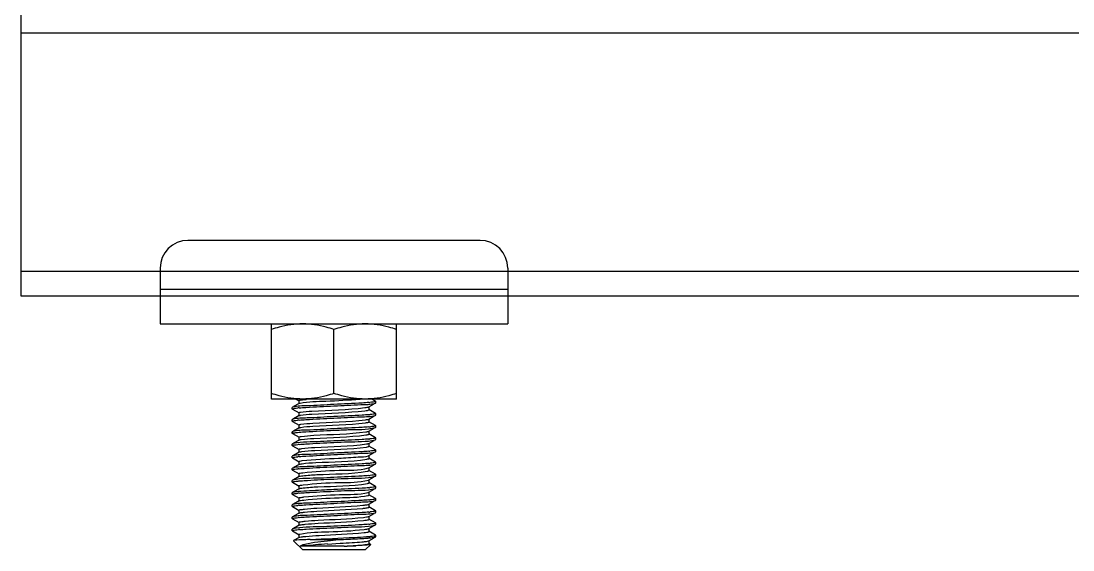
# Model space of a CAD drawing. Extents: x 1247970 to 1725648, y 860327 to 1277876.
# Drawn here: x 1330667 to 1331437, y 1198905 to 1199292 of the extents above; entities that cross this region are included whole.
import ezdxf

# ---------------------------------------------------------------- set-up
doc = ezdxf.new("R2010")
doc.units = 0
doc.header["$LTSCALE"] = 1000
doc.header["$MEASUREMENT"] = 0
doc.layers.get('0').update_dxf_attribs({"color": 254})
doc.layers.add('TK', color=4, linetype='Continuous')

# ---------------------------------------------------------------- blocks, each defined once
blk = doc.blocks.new('A$C63786A89')
at = {"linetype": 'Continuous'}
for p, q in [((-2350.3, 6447.2), (-2350.3, 6657.42)), ((2264.31, 6639.47), (-2350.3, 6639.47)), ((-2014.34, 6487.92), (-2228.13, 6487.92)), ((2264.31, 6465.14), (-2350.3, 6465.14)), ((-2248.49, 6467.56), (-2248.49, 6426.84)), ((-1993.97, 6467.56), (-1993.97, 6426.84)), ((2264.31, 6447.2), (-2350.3, 6447.2)), ((-2248.49, 6452.29), (-1993.97, 6452.29)), ((-2248.49, 6426.84), (-1993.97, 6426.84)), ((-2167.04, 6371.86), (-2167.04, 6426.84)), ((-2121.23, 6375.95), (-2121.23, 6422.74)), ((-2075.43, 6371.86), (-2075.43, 6426.84)), ((-2075.43, 6371.86), (-2167.04, 6371.86)), ((-2146.82, 6368.58), (-2150.81, 6366.27)), ((-2149.1, 6371.86), (-2146.82, 6370.55)), ((-2146.94, 6370.69), (-2146.94, 6368.45)), ((-2095.65, 6366.1), (-2091.73, 6368.35)), ((-2090.79, 6370.22), (-2094.05, 6372.11)), ((-2091.13, 6368.76), (-2090.79, 6368.88)), ((-2090.79, 6370.22), (-2090.69, 6370.11)), ((-2090.79, 6368.88), (-2090.69, 6369)), ((-2090.69, 6369), (-2090.69, 6370.11)), ((-2151.68, 6365.77), (-2151.77, 6365.66)), ((-2151.77, 6364.55), (-2151.77, 6365.66)), ((-2151.67, 6364.43), (-2151.77, 6364.55)), ((-2151.67, 6364.43), (-2146.82, 6361.64)), ((-2146.94, 6361.78), (-2146.94, 6359.54)), ((-2095.79, 6366.03), (-2095.65, 6366.1)), ((-2090.79, 6361.32), (-2095.64, 6364.13)), ((-2095.53, 6363.99), (-2095.53, 6366.23)), ((-2091.09, 6359.86), (-2090.79, 6359.98)), ((-2090.79, 6361.32), (-2090.69, 6361.2)), ((-2090.79, 6359.98), (-2090.69, 6360.09)), ((-2090.69, 6360.09), (-2090.69, 6361.2)), ((-2151.68, 6356.86), (-2151.77, 6356.75)), ((-2151.77, 6355.64), (-2151.77, 6356.75)), ((-2151.67, 6355.52), (-2151.77, 6355.64)), ((-2151.67, 6355.52), (-2146.82, 6352.74)), ((-2146.82, 6359.68), (-2150.81, 6357.36)), ((-2146.94, 6352.87), (-2146.94, 6350.63)), ((-2095.81, 6357.11), (-2095.65, 6357.19)), ((-2095.65, 6357.19), (-2091.73, 6359.44)), ((-2090.79, 6352.41), (-2095.64, 6355.22)), ((-2095.53, 6355.09), (-2095.53, 6357.33)), ((-2090.79, 6352.41), (-2090.69, 6352.3)), ((-2090.69, 6351.18), (-2090.69, 6352.29)), ((-2151.68, 6347.95), (-2151.77, 6347.84)), ((-2151.77, 6346.73), (-2151.77, 6347.84)), ((-2151.67, 6346.61), (-2151.77, 6346.73)), ((-2151.4, 6348.06), (-2151.68, 6347.95)), ((-2151.67, 6346.61), (-2146.82, 6343.83)), ((-2146.82, 6350.77), (-2150.81, 6348.45)), ((-2097.83, 6345.57), (-2096.93, 6345.71)), ((-2095.84, 6348.2), (-2095.65, 6348.28)), ((-2095.65, 6348.28), (-2091.73, 6350.53)), ((-2090.79, 6343.5), (-2095.64, 6346.31)), ((-2095.53, 6346.18), (-2095.53, 6348.42)), ((-2090.79, 6351.07), (-2090.69, 6351.18)), ((-2151.68, 6339.05), (-2151.77, 6338.93)), ((-2151.77, 6337.82), (-2151.77, 6338.93)), ((-2151.67, 6337.71), (-2151.77, 6337.82)), ((-2151.67, 6337.71), (-2146.82, 6334.92)), ((-2146.82, 6341.86), (-2150.81, 6339.55)), ((-2146.94, 6343.96), (-2146.94, 6341.72)), ((-2095.88, 6339.28), (-2095.65, 6339.37)), ((-2095.65, 6339.37), (-2091.73, 6341.62)), ((-2090.79, 6334.59), (-2095.64, 6337.41)), ((-2095.53, 6337.27), (-2095.53, 6339.51)), ((-2090.79, 6343.5), (-2090.69, 6343.39)), ((-2090.79, 6342.16), (-2090.69, 6342.27)), ((-2090.69, 6342.28), (-2090.69, 6343.39)), ((-2151.68, 6330.14), (-2151.77, 6330.02)), ((-2151.77, 6328.91), (-2151.77, 6330.02)), ((-2146.82, 6332.95), (-2150.81, 6330.64)), ((-2146.94, 6335.06), (-2146.94, 6332.82)), ((-2095.92, 6330.35), (-2095.65, 6330.47)), ((-2095.65, 6330.47), (-2091.73, 6332.72)), ((-2095.53, 6328.36), (-2095.53, 6330.6)), ((-2090.79, 6334.59), (-2090.69, 6334.48)), ((-2090.79, 6333.25), (-2090.69, 6333.37)), ((-2090.69, 6333.37), (-2090.69, 6334.48)), ((-2151.67, 6328.8), (-2151.77, 6328.91)), ((-2151.67, 6328.8), (-2146.82, 6326.01)), ((-2146.82, 6324.04), (-2150.81, 6321.73)), ((-2146.94, 6326.15), (-2146.91, 6326.22)), ((-2146.94, 6326.15), (-2146.94, 6323.91)), ((-2095.98, 6321.43), (-2095.65, 6321.56)), ((-2095.65, 6321.56), (-2091.73, 6323.81)), ((-2090.79, 6325.68), (-2095.64, 6328.5)), ((-2095.53, 6319.45), (-2095.53, 6321.69)), ((-2091.13, 6324.22), (-2090.79, 6324.34)), ((-2090.79, 6325.68), (-2090.69, 6325.57)), ((-2090.79, 6324.34), (-2090.69, 6324.46)), ((-2090.69, 6324.46), (-2090.69, 6325.57)), ((-2151.68, 6321.23), (-2151.77, 6321.12)), ((-2151.77, 6320.01), (-2151.77, 6321.12)), ((-2151.67, 6319.89), (-2151.77, 6320.01)), ((-2151.67, 6319.89), (-2146.82, 6317.1)), ((-2146.82, 6315.14), (-2150.81, 6312.82)), ((-2146.94, 6317.24), (-2146.94, 6315)), ((-2095.65, 6312.65), (-2091.73, 6314.9)), ((-2090.79, 6316.78), (-2095.64, 6319.59)), ((-2090.79, 6316.78), (-2090.69, 6316.66)), ((-2090.79, 6315.44), (-2090.69, 6315.55)), ((-2090.69, 6315.55), (-2090.69, 6316.66)), ((-2151.68, 6312.32), (-2151.77, 6312.21)), ((-2151.77, 6311.1), (-2151.77, 6312.21)), ((-2151.67, 6310.98), (-2151.77, 6311.1)), ((-2151.67, 6310.98), (-2146.82, 6308.2)), ((-2146.82, 6306.23), (-2150.81, 6303.91)), ((-2146.94, 6308.33), (-2146.94, 6306.09)), ((-2090.79, 6307.87), (-2095.64, 6310.68)), ((-2095.53, 6310.55), (-2095.53, 6312.79)), ((-2090.79, 6307.87), (-2090.69, 6307.75)), ((-2090.79, 6306.53), (-2090.69, 6306.64)), ((-2090.69, 6306.64), (-2090.69, 6307.75)), ((-2151.76, 6303.35), (-2151.77, 6303.3)), ((-2151.77, 6302.19), (-2151.77, 6303.3)), ((-2151.67, 6302.07), (-2151.77, 6302.19)), ((-2151.68, 6303.41), (-2151.76, 6303.35)), ((-2151.67, 6302.07), (-2146.82, 6299.29)), ((-2146.94, 6299.42), (-2146.94, 6297.18)), ((-2095.65, 6303.74), (-2091.73, 6305.99)), ((-2090.79, 6298.96), (-2095.64, 6301.77)), ((-2095.53, 6301.64), (-2095.53, 6303.88)), ((-2090.79, 6298.96), (-2090.69, 6298.85)), ((-2090.69, 6297.73), (-2090.69, 6298.85)), ((-2151.68, 6294.51), (-2151.77, 6294.39)), ((-2151.77, 6293.28), (-2151.77, 6294.39)), ((-2151.67, 6293.17), (-2151.77, 6293.28)), ((-2151.67, 6293.17), (-2146.82, 6290.38)), ((-2146.82, 6297.32), (-2150.81, 6295.01)), ((-2095.65, 6294.83), (-2091.73, 6297.08)), ((-2090.79, 6290.05), (-2095.64, 6292.87)), ((-2095.53, 6292.73), (-2095.53, 6294.97)), ((-2090.79, 6297.62), (-2090.69, 6297.73)), ((-2151.68, 6285.6), (-2151.77, 6285.48)), ((-2151.77, 6284.37), (-2151.77, 6285.48)), ((-2151.67, 6284.26), (-2151.77, 6284.37)), ((-2151.67, 6284.26), (-2146.82, 6281.47)), ((-2146.82, 6288.41), (-2150.81, 6286.1)), ((-2146.94, 6290.52), (-2146.94, 6288.28)), ((-2095.98, 6285.8), (-2095.65, 6285.93)), ((-2095.65, 6285.93), (-2091.73, 6288.18)), ((-2090.79, 6281.14), (-2095.64, 6283.96)), ((-2095.53, 6283.82), (-2095.53, 6286.06)), ((-2090.79, 6290.05), (-2090.69, 6289.94)), ((-2090.79, 6288.71), (-2090.69, 6288.83)), ((-2090.69, 6288.83), (-2090.69, 6289.94)), ((-2151.68, 6276.69), (-2151.77, 6276.58)), ((-2151.77, 6275.46), (-2151.77, 6276.58)), ((-2151.67, 6275.35), (-2151.77, 6275.47)), ((-2151.67, 6275.35), (-2146.82, 6272.56)), ((-2146.82, 6279.5), (-2150.81, 6277.19)), ((-2146.94, 6281.61), (-2146.94, 6279.37)), ((-2095.83, 6276.94), (-2095.65, 6277.02)), ((-2095.65, 6277.02), (-2091.73, 6279.27)), ((-2095.53, 6274.91), (-2095.53, 6277.15)), ((-2090.79, 6281.14), (-2090.69, 6281.03)), ((-2090.79, 6279.8), (-2090.69, 6279.92)), ((-2090.69, 6279.92), (-2090.69, 6281.03)), ((-2150.88, 6268.24), (-2150.91, 6268.17)), ((-2144.14, 6261.4), (-2150.91, 6268.17)), ((-2146.82, 6270.59), (-2150.88, 6268.24)), ((-2146.94, 6272.7), (-2146.94, 6270.46)), ((-2138.65, 6269.03), (-2115.85, 6269.03)), ((-2096.61, 6267.83), (-2096.05, 6267.96)), ((-2095.65, 6268.11), (-2091.73, 6270.36)), ((-2090.79, 6272.24), (-2095.64, 6275.05)), ((-2095.53, 6266.01), (-2095.53, 6268.25)), ((-2090.83, 6271.99), (-2090.76, 6272.03)), ((-2090.69, 6272.12), (-2090.79, 6272.24)), ((-2090.79, 6270.9), (-2090.69, 6271.01)), ((-2090.69, 6271.01), (-2090.69, 6272.12)), ((-2145.53, 6264.43), (-2145.89, 6264.2)), ((-2113.73, 6264.2), (-2145.89, 6264.2)), ((-2145.05, 6264.66), (-2145.53, 6264.43)), ((-2098.33, 6261.4), (-2144.14, 6261.4)), ((-2125.96, 6265.76), (-2116.6, 6266.28)), ((-2098.33, 6261.4), (-2094.38, 6265.34)), ((-2094.41, 6265.43), (-2095.64, 6266.14)), ((-2094.41, 6265.43), (-2094.38, 6265.34))]:
    blk.add_line(p, q, dxfattribs=at)
for centre, radius, start, end in [((-2228.13, 6467.56), 20.36, 90, 180), ((-2014.34, 6467.56), 20.36, 0, 90), ((-2124.1, 6175.59), 196.81, 94.24619, 95.08362), ((-2106.03, 6491.47), 122.62, 274.83093, 275.02381), ((-2104.74, 6476.84), 107.93, 275.02435, 275.19947), ((-2138.1, 6261.95), 103.79, 95.04051, 95.30428), ((-2136.33, 6241.95), 123.86, 94.78941, 95.04046), ((-2105.87, 6480.78), 120.83, 274.84951, 275.05279), ((-2104.19, 6461.76), 101.74, 275.05021, 275.35711), ((-2138.7, 6259.68), 97.12, 95.06715, 95.48848), ((-2136.49, 6234.83), 122.07, 94.80583, 95.07213), ((-2105.83, 6471.36), 120.32, 274.85506, 275.06036), ((-2104.05, 6451.35), 100.23, 275.05671, 275.3975), ((-2138.11, 6235.33), 103.68, 95.04092, 95.30683), ((-2136.33, 6215.26), 123.83, 94.78974, 95.04093), ((-2106.01, 6464.58), 122.45, 274.83284, 275.02655), ((-2104.69, 6449.52), 107.34, 275.02686, 275.21396), ((-2138.08, 6226.11), 103.99, 95.03969, 95.29875), ((-2136.33, 6206.28), 123.9, 94.78918, 95.03953), ((-2106, 6455.54), 122.32, 274.83428, 275.02853), ((-2104.65, 6440.19), 106.91, 275.02868, 275.22453), ((-2105.86, 6445.02), 120.7, 274.85066, 275.05568), ((-2104.13, 6425.49), 101.09, 275.05263, 275.3754), ((-2137.72, 6213.19), 108.02, 95.02244, 95.19835), ((-2136.23, 6196.2), 125.08, 94.7779, 95.02058), ((-2105.92, 6436.8), 121.4, 274.84374, 275.04209), ((-2104.4, 6419.55), 104.07, 275.04096, 275.29442), ((-2106, 6428.81), 122.31, 274.83438, 275.02858), ((-2104.65, 6413.45), 106.89, 275.02872, 275.22484), ((-2137.88, 6197.18), 106.21, 95.03039, 95.24204), ((-2136.28, 6178.96), 124.5, 94.78341, 95.02918), ((-2137.92, 6188.75), 105.73, 95.03231, 95.25447), ((-2136.29, 6170.14), 124.4, 94.78425, 95.03131), ((-2106.01, 6419.97), 122.38, 274.83361, 275.02736), ((-2104.67, 6404.8), 107.15, 275.0276, 275.21833), ((-2137.81, 6178.64), 106.93, 95.02712, 95.22521), ((-2136.25, 6160.86), 124.78, 94.78083, 95.02564), ((-2105.95, 6410.38), 121.7, 274.84066, 275.03773), ((-2104.48, 6393.71), 104.96, 275.03704, 275.27231), ((-2136.01, 6149.14), 127.61, 94.75592, 94.98474), ((-2105.9, 6400.96), 121.19, 274.84631, 275.04608), ((-2104.32, 6383.06), 103.21, 275.04444, 275.31759), ((-2069.79, 5247.02), 1020.29, 93.15607, 93.64746), ((-2173.33, 7296.02), 1031.31, 273.15375, 273.64055), ((-2161.23, 7602.7), 1339.34, 272.0325, 272.39071)]:
    blk.add_arc(centre, radius, start, end, dxfattribs=at)
for points, knots in [([(-2144.13, 6426.84), (-2149.95, 6426.84), (-2157.75, 6425.62), (-2165.18, 6423.36), (-2167.04, 6422.74)], [0, 0, 0, 0, 0.7481, 1, 1, 1, 1]), ([(-2121.23, 6422.74), (-2123.09, 6423.36), (-2130.52, 6425.62), (-2138.32, 6426.84), (-2144.13, 6426.84)], [0, 0, 0, 0, 0.2519, 1, 1, 1, 1]), ([(-2098.33, 6426.84), (-2104.15, 6426.84), (-2111.94, 6425.62), (-2119.38, 6423.36), (-2121.23, 6422.74)], [0, 0, 0, 0, 0.7481, 1, 1, 1, 1]), ([(-2075.43, 6422.74), (-2077.29, 6423.36), (-2084.72, 6425.62), (-2092.52, 6426.84), (-2098.33, 6426.84)], [0, 0, 0, 0, 0.2519, 1, 1, 1, 1]), ([(-2144.13, 6371.86), (-2149.95, 6371.86), (-2157.75, 6373.07), (-2165.18, 6375.33), (-2167.04, 6375.95)], [0, 0, 0, 0, 0.7481, 1, 1, 1, 1]), ([(-2121.23, 6375.95), (-2123.09, 6375.33), (-2130.52, 6373.07), (-2138.32, 6371.86), (-2144.13, 6371.86)], [0, 0, 0, 0, 0.2519, 1, 1, 1, 1]), ([(-2098.33, 6371.86), (-2104.15, 6371.86), (-2111.94, 6373.07), (-2119.38, 6375.33), (-2121.23, 6375.95)], [0, 0, 0, 0, 0.7481, 1, 1, 1, 1]), ([(-2075.43, 6375.95), (-2077.29, 6375.33), (-2084.72, 6373.07), (-2092.52, 6371.86), (-2098.33, 6371.86)], [0, 0, 0, 0, 0.2519, 1, 1, 1, 1]), ([(-2121.23, 6367.88), (-2127.79, 6367.58), (-2137.75, 6366.78), (-2147.96, 6366.82), (-2151.33, 6365.9)], [0, 0, 0, 0, 0.652844, 1, 1, 1, 1]), ([(-2146.94, 6370.69), (-2146.94, 6370.79), (-2146.52, 6370.96), (-2146.24, 6371.02), (-2146.01, 6371.07)], [0, 0, 0, 0, 0.295224, 1, 1, 1, 1]), ([(-2146.82, 6368.58), (-2146.72, 6368.64), (-2146.45, 6368.73), (-2146.18, 6368.8), (-2146.01, 6368.83)], [0, 0, 0, 0, 0.39204, 1, 1, 1, 1]), ([(-2146.01, 6368.83), (-2139.84, 6370.11), (-2125.07, 6370.19), (-2110.5, 6371.18), (-2102.18, 6371.86)], [0, 0, 0, 0, 0.430165, 1, 1, 1, 1]), ([(-2146.01, 6371.07), (-2145.41, 6371.19), (-2143.92, 6371.39), (-2142.43, 6371.54), (-2141.53, 6371.62)], [0, 0, 0, 0, 0.404255, 1, 1, 1, 1]), ([(-2095.7, 6369.29), (-2097.33, 6369.15), (-2105.83, 6368.57), (-2114.35, 6368.2), (-2121.23, 6367.88)], [0, 0, 0, 0, 0.191463, 1, 1, 1, 1]), ([(-2121.23, 6366.77), (-2114.67, 6367.08), (-2104.7, 6367.89), (-2094.48, 6367.83), (-2091.13, 6368.76)], [0, 0, 0, 0, 0.653578, 1, 1, 1, 1]), ([(-2091.22, 6369.85), (-2091.69, 6369.73), (-2092.94, 6369.55), (-2094.19, 6369.42), (-2094.96, 6369.35)], [0, 0, 0, 0, 0.3863, 1, 1, 1, 1]), ([(-2090.69, 6370.11), (-2090.69, 6370.05), (-2090.91, 6369.92), (-2091.08, 6369.88), (-2091.22, 6369.85)], [0, 0, 0, 0, 0.310031, 1, 1, 1, 1]), ([(-2151.77, 6364.55), (-2151.77, 6364.6), (-2151.58, 6364.72), (-2151.43, 6364.76), (-2151.31, 6364.79)], [0, 0, 0, 0, 0.314511, 1, 1, 1, 1]), ([(-2151.33, 6365.9), (-2151.4, 6365.88), (-2151.52, 6365.85), (-2151.63, 6365.8), (-2151.68, 6365.77)], [0, 0, 0, 0, 0.579435, 1, 1, 1, 1]), ([(-2151.31, 6364.79), (-2150.86, 6364.91), (-2149.65, 6365.09), (-2148.44, 6365.22), (-2147.69, 6365.29)], [0, 0, 0, 0, 0.382931, 1, 1, 1, 1]), ([(-2146.94, 6361.78), (-2146.94, 6361.9), (-2146.39, 6362.08), (-2146.06, 6362.16), (-2145.76, 6362.21)], [0, 0, 0, 0, 0.288133, 1, 1, 1, 1]), ([(-2146.82, 6359.68), (-2146.7, 6359.75), (-2146.34, 6359.85), (-2145.98, 6359.93), (-2145.76, 6359.97)], [0, 0, 0, 0, 0.38082, 1, 1, 1, 1]), ([(-2146.67, 6365.38), (-2145.05, 6365.51), (-2136.57, 6366.09), (-2128.09, 6366.45), (-2121.23, 6366.77)], [0, 0, 0, 0, 0.192162, 1, 1, 1, 1]), ([(-2145.76, 6362.21), (-2143.01, 6362.72), (-2127.24, 6363.69), (-2111.48, 6364.04), (-2098.6, 6365.53)], [0, 0, 0, 0, 0.177377, 1, 1, 1, 1]), ([(-2145.76, 6359.97), (-2143.01, 6360.48), (-2127.24, 6361.45), (-2111.48, 6361.8), (-2098.6, 6363.29)], [0, 0, 0, 0, 0.177377, 1, 1, 1, 1]), ([(-2095.66, 6360.38), (-2097.28, 6360.25), (-2105.8, 6359.67), (-2114.33, 6359.3), (-2121.23, 6358.98)], [0, 0, 0, 0, 0.191092, 1, 1, 1, 1]), ([(-2098.6, 6365.53), (-2098.01, 6365.6), (-2097.07, 6365.73), (-2096.12, 6365.9), (-2095.79, 6366.03)], [0, 0, 0, 0, 0.628167, 1, 1, 1, 1]), ([(-2098.6, 6363.29), (-2097.96, 6363.37), (-2096.98, 6363.52), (-2095.97, 6363.68), (-2095.66, 6363.85)], [0, 0, 0, 0, 0.652396, 1, 1, 1, 1]), ([(-2095.66, 6363.85), (-2095.63, 6363.87), (-2095.57, 6363.9), (-2095.53, 6363.97), (-2095.53, 6363.99)], [0, 0, 0, 0, 0.610131, 1, 1, 1, 1]), ([(-2091.13, 6360.96), (-2091.57, 6360.84), (-2092.76, 6360.67), (-2093.95, 6360.54), (-2094.69, 6360.47)], [0, 0, 0, 0, 0.380479, 1, 1, 1, 1]), ([(-2090.69, 6361.2), (-2090.69, 6361.15), (-2090.87, 6361.03), (-2091.01, 6360.99), (-2091.13, 6360.96)], [0, 0, 0, 0, 0.317884, 1, 1, 1, 1]), ([(-2151.77, 6355.64), (-2151.77, 6355.69), (-2151.63, 6355.79), (-2151.5, 6355.83), (-2151.4, 6355.86)], [0, 0, 0, 0, 0.325028, 1, 1, 1, 1]), ([(-2151.31, 6357), (-2151.38, 6356.98), (-2151.51, 6356.94), (-2151.63, 6356.89), (-2151.68, 6356.86)], [0, 0, 0, 0, 0.58184, 1, 1, 1, 1]), ([(-2151.4, 6355.86), (-2150.99, 6355.98), (-2149.85, 6356.15), (-2148.7, 6356.28), (-2147.99, 6356.35)], [0, 0, 0, 0, 0.375917, 1, 1, 1, 1]), ([(-2121.23, 6358.98), (-2127.77, 6358.67), (-2137.73, 6357.89), (-2147.92, 6357.9), (-2151.31, 6357)], [0, 0, 0, 0, 0.651748, 1, 1, 1, 1]), ([(-2146.94, 6352.87), (-2146.94, 6353.02), (-2146.25, 6353.2), (-2145.85, 6353.29), (-2145.48, 6353.35)], [0, 0, 0, 0, 0.282739, 1, 1, 1, 1]), ([(-2146.71, 6356.47), (-2145.09, 6356.6), (-2136.6, 6357.18), (-2128.1, 6357.55), (-2121.23, 6357.86)], [0, 0, 0, 0, 0.191817, 1, 1, 1, 1]), ([(-2145.48, 6353.35), (-2142.59, 6353.83), (-2126.79, 6354.85), (-2110.97, 6355.09), (-2098.2, 6356.67)], [0, 0, 0, 0, 0.185594, 1, 1, 1, 1]), ([(-2145.48, 6351.11), (-2142.59, 6351.59), (-2126.79, 6352.61), (-2110.97, 6352.85), (-2098.2, 6354.43)], [0, 0, 0, 0, 0.185594, 1, 1, 1, 1]), ([(-2121.23, 6357.86), (-2114.64, 6358.17), (-2104.67, 6359.01), (-2094.42, 6358.9), (-2091.09, 6359.86)], [0, 0, 0, 0, 0.65564, 1, 1, 1, 1]), ([(-2098.2, 6356.67), (-2097.7, 6356.74), (-2096.9, 6356.85), (-2096.1, 6357.01), (-2095.81, 6357.11)], [0, 0, 0, 0, 0.618894, 1, 1, 1, 1]), ([(-2098.2, 6354.43), (-2097.61, 6354.51), (-2096.75, 6354.66), (-2095.82, 6354.81), (-2095.59, 6354.99)], [0, 0, 0, 0, 0.671185, 1, 1, 1, 1]), ([(-2095.59, 6354.99), (-2095.57, 6355), (-2095.54, 6355.03), (-2095.53, 6355.07), (-2095.53, 6355.09)], [0, 0, 0, 0, 0.567719, 1, 1, 1, 1]), ([(-2090.69, 6352.3), (-2090.69, 6352.25), (-2090.85, 6352.13), (-2090.99, 6352.1), (-2091.09, 6352.07)], [0, 0, 0, 0, 0.321505, 1, 1, 1, 1]), ([(-2151.78, 6346.73), (-2151.78, 6346.83), (-2151.34, 6346.98), (-2151.06, 6347.04), (-2150.82, 6347.08)], [0, 0, 0, 0, 0.288397, 1, 1, 1, 1]), ([(-2121.23, 6350.07), (-2127.85, 6349.76), (-2137.82, 6348.9), (-2148.09, 6349.05), (-2151.4, 6348.06)], [0, 0, 0, 0, 0.657115, 1, 1, 1, 1]), ([(-2150.82, 6347.08), (-2150.28, 6347.19), (-2148.93, 6347.36), (-2147.58, 6347.48), (-2146.78, 6347.55)], [0, 0, 0, 0, 0.407867, 1, 1, 1, 1]), ([(-2146.82, 6350.77), (-2146.67, 6350.85), (-2146.22, 6350.98), (-2145.77, 6351.06), (-2145.48, 6351.11)], [0, 0, 0, 0, 0.371346, 1, 1, 1, 1]), ([(-2146.78, 6347.55), (-2145.15, 6347.69), (-2136.64, 6348.27), (-2128.12, 6348.64), (-2121.23, 6348.96)], [0, 0, 0, 0, 0.191379, 1, 1, 1, 1]), ([(-2145.18, 6344.49), (-2142.15, 6344.95), (-2126.34, 6346), (-2110.47, 6346.13), (-2097.83, 6347.81)], [0, 0, 0, 0, 0.193779, 1, 1, 1, 1]), ([(-2145.18, 6342.25), (-2142.15, 6342.71), (-2126.34, 6343.76), (-2110.47, 6343.89), (-2097.83, 6345.57)], [0, 0, 0, 0, 0.193779, 1, 1, 1, 1]), ([(-2095.64, 6351.48), (-2097.27, 6351.34), (-2105.79, 6350.76), (-2114.33, 6350.39), (-2121.23, 6350.07)], [0, 0, 0, 0, 0.191007, 1, 1, 1, 1]), ([(-2121.23, 6348.96), (-2117.78, 6349.12), (-2107.8, 6349.79), (-2097.59, 6349.32), (-2091.22, 6350.92)], [0, 0, 0, 0, 0.344851, 1, 1, 1, 1]), ([(-2097.83, 6347.81), (-2097.42, 6347.87), (-2096.75, 6347.97), (-2096.09, 6348.11), (-2095.84, 6348.2)], [0, 0, 0, 0, 0.608093, 1, 1, 1, 1]), ([(-2096.93, 6345.71), (-2096.58, 6345.77), (-2096.19, 6345.86), (-2095.53, 6346.04), (-2095.53, 6346.18)], [0, 0, 0, 0, 0.716657, 1, 1, 1, 1]), ([(-2091.09, 6352.07), (-2091.52, 6351.94), (-2092.7, 6351.77), (-2093.88, 6351.64), (-2094.62, 6351.57)], [0, 0, 0, 0, 0.377168, 1, 1, 1, 1]), ([(-2091.22, 6350.92), (-2091.13, 6350.94), (-2090.99, 6350.98), (-2090.85, 6351.04), (-2090.79, 6351.07)], [0, 0, 0, 0, 0.587304, 1, 1, 1, 1]), ([(-2151.77, 6337.82), (-2151.77, 6337.88), (-2151.58, 6338), (-2151.43, 6338.04), (-2151.31, 6338.07)], [0, 0, 0, 0, 0.314946, 1, 1, 1, 1]), ([(-2150.82, 6339.29), (-2151, 6339.25), (-2151.29, 6339.19), (-2151.58, 6339.1), (-2151.68, 6339.05)], [0, 0, 0, 0, 0.617635, 1, 1, 1, 1]), ([(-2151.31, 6338.07), (-2150.86, 6338.19), (-2149.65, 6338.36), (-2148.44, 6338.49), (-2147.69, 6338.56)], [0, 0, 0, 0, 0.382546, 1, 1, 1, 1]), ([(-2121.23, 6341.16), (-2124.53, 6341.01), (-2134.39, 6340.43), (-2144.35, 6340.5), (-2150.82, 6339.29)], [0, 0, 0, 0, 0.334265, 1, 1, 1, 1]), ([(-2146.94, 6343.96), (-2146.94, 6344.14), (-2146.09, 6344.31), (-2145.62, 6344.42), (-2145.18, 6344.49)], [0, 0, 0, 0, 0.278155, 1, 1, 1, 1]), ([(-2146.82, 6341.86), (-2146.65, 6341.96), (-2146.09, 6342.1), (-2145.54, 6342.2), (-2145.18, 6342.25)], [0, 0, 0, 0, 0.363124, 1, 1, 1, 1]), ([(-2146.67, 6338.65), (-2145.05, 6338.79), (-2136.57, 6339.36), (-2128.09, 6339.73), (-2121.23, 6340.05)], [0, 0, 0, 0, 0.192158, 1, 1, 1, 1]), ([(-2144.85, 6335.63), (-2141.68, 6336.07), (-2125.87, 6337.14), (-2109.98, 6337.15), (-2097.48, 6338.95)], [0, 0, 0, 0, 0.201956, 1, 1, 1, 1]), ([(-2095.7, 6342.56), (-2097.32, 6342.43), (-2105.83, 6341.85), (-2114.35, 6341.48), (-2121.23, 6341.16)], [0, 0, 0, 0, 0.191428, 1, 1, 1, 1]), ([(-2121.23, 6340.05), (-2117.78, 6340.21), (-2107.81, 6340.88), (-2097.6, 6340.42), (-2091.22, 6342.01)], [0, 0, 0, 0, 0.344701, 1, 1, 1, 1]), ([(-2097.48, 6338.95), (-2097.16, 6339), (-2096.62, 6339.09), (-2096.08, 6339.21), (-2095.88, 6339.28)], [0, 0, 0, 0, 0.595426, 1, 1, 1, 1]), ([(-2097.39, 6336.73), (-2096.92, 6336.8), (-2096.43, 6336.92), (-2095.53, 6337.09), (-2095.53, 6337.27)], [0, 0, 0, 0, 0.722589, 1, 1, 1, 1]), ([(-2091.22, 6343.12), (-2091.69, 6343.01), (-2092.93, 6342.83), (-2094.17, 6342.7), (-2094.93, 6342.63)], [0, 0, 0, 0, 0.386721, 1, 1, 1, 1]), ([(-2090.69, 6343.39), (-2090.69, 6343.32), (-2090.91, 6343.2), (-2091.08, 6343.16), (-2091.22, 6343.12)], [0, 0, 0, 0, 0.310002, 1, 1, 1, 1]), ([(-2091.22, 6342.01), (-2091.14, 6342.03), (-2090.99, 6342.07), (-2090.85, 6342.13), (-2090.79, 6342.16)], [0, 0, 0, 0, 0.587782, 1, 1, 1, 1]), ([(-2151.77, 6328.91), (-2151.77, 6328.97), (-2151.58, 6329.09), (-2151.43, 6329.13), (-2151.31, 6329.16)], [0, 0, 0, 0, 0.314614, 1, 1, 1, 1]), ([(-2151.31, 6330.27), (-2151.38, 6330.25), (-2151.51, 6330.22), (-2151.63, 6330.17), (-2151.68, 6330.14)], [0, 0, 0, 0, 0.581331, 1, 1, 1, 1]), ([(-2121.23, 6332.25), (-2127.78, 6331.95), (-2137.74, 6331.16), (-2147.93, 6331.18), (-2151.31, 6330.27)], [0, 0, 0, 0, 0.651972, 1, 1, 1, 1]), ([(-2151.31, 6329.16), (-2150.86, 6329.28), (-2149.64, 6329.46), (-2148.43, 6329.59), (-2147.68, 6329.66)], [0, 0, 0, 0, 0.382729, 1, 1, 1, 1]), ([(-2146.94, 6335.06), (-2146.94, 6335.26), (-2145.91, 6335.42), (-2145.37, 6335.56), (-2144.85, 6335.63)], [0, 0, 0, 0, 0.275228, 1, 1, 1, 1]), ([(-2146.82, 6332.95), (-2146.61, 6333.07), (-2145.94, 6333.22), (-2145.28, 6333.33), (-2144.85, 6333.39)], [0, 0, 0, 0, 0.356302, 1, 1, 1, 1]), ([(-2146.67, 6329.74), (-2145.05, 6329.88), (-2136.57, 6330.45), (-2128.09, 6330.82), (-2121.23, 6331.14)], [0, 0, 0, 0, 0.192175, 1, 1, 1, 1]), ([(-2144.85, 6333.39), (-2141.67, 6333.84), (-2125.83, 6334.91), (-2109.9, 6334.88), (-2097.39, 6336.73)], [0, 0, 0, 0, 0.202608, 1, 1, 1, 1]), ([(-2144.49, 6326.77), (-2135.65, 6327.92), (-2121.86, 6328.08), (-2105.78, 6329.49), (-2098.33, 6329.59), (-2095.92, 6330.35)], [0, 0, 0, 0, 0.548543, 0.844517, 1, 1, 1, 1]), ([(-2095.69, 6333.66), (-2097.32, 6333.52), (-2105.83, 6332.94), (-2114.35, 6332.57), (-2121.23, 6332.25)], [0, 0, 0, 0, 0.191404, 1, 1, 1, 1]), ([(-2121.23, 6331.14), (-2114.67, 6331.44), (-2104.71, 6332.25), (-2094.5, 6332.2), (-2091.13, 6333.13)], [0, 0, 0, 0, 0.653178, 1, 1, 1, 1]), ([(-2091.22, 6334.21), (-2091.69, 6334.1), (-2092.92, 6333.92), (-2094.16, 6333.79), (-2094.92, 6333.72)], [0, 0, 0, 0, 0.387339, 1, 1, 1, 1]), ([(-2090.69, 6334.48), (-2090.69, 6334.42), (-2090.92, 6334.29), (-2091.09, 6334.25), (-2091.22, 6334.21)], [0, 0, 0, 0, 0.309677, 1, 1, 1, 1]), ([(-2091.13, 6333.13), (-2091.07, 6333.14), (-2090.95, 6333.18), (-2090.84, 6333.23), (-2090.79, 6333.25)], [0, 0, 0, 0, 0.577922, 1, 1, 1, 1]), ([(-2121.23, 6323.34), (-2127.78, 6323.04), (-2137.73, 6322.25), (-2147.93, 6322.27), (-2151.31, 6321.36)], [0, 0, 0, 0, 0.651787, 1, 1, 1, 1]), ([(-2146.91, 6326.22), (-2146.73, 6326.41), (-2145.82, 6326.54), (-2145.05, 6326.7), (-2144.49, 6326.77)], [0, 0, 0, 0, 0.316006, 1, 1, 1, 1]), ([(-2146.82, 6324.04), (-2146.58, 6324.18), (-2145.78, 6324.34), (-2145, 6324.47), (-2144.49, 6324.53)], [0, 0, 0, 0, 0.350246, 1, 1, 1, 1]), ([(-2146.65, 6320.84), (-2145.02, 6320.97), (-2136.55, 6321.55), (-2128.08, 6321.91), (-2121.23, 6322.23)], [0, 0, 0, 0, 0.19239, 1, 1, 1, 1]), ([(-2144.49, 6324.53), (-2141.19, 6324.96), (-2125.4, 6326.05), (-2109.5, 6325.91), (-2097.16, 6327.86)], [0, 0, 0, 0, 0.210138, 1, 1, 1, 1]), ([(-2095.65, 6324.75), (-2097.28, 6324.61), (-2105.8, 6324.03), (-2114.33, 6323.66), (-2121.23, 6323.34)], [0, 0, 0, 0, 0.191049, 1, 1, 1, 1]), ([(-2121.23, 6322.23), (-2114.67, 6322.54), (-2104.7, 6323.35), (-2094.49, 6323.29), (-2091.13, 6324.22)], [0, 0, 0, 0, 0.653452, 1, 1, 1, 1]), ([(-2097.16, 6327.86), (-2096.75, 6327.92), (-2096.31, 6328.03), (-2095.53, 6328.2), (-2095.53, 6328.36)], [0, 0, 0, 0, 0.719826, 1, 1, 1, 1]), ([(-2091.13, 6325.33), (-2091.57, 6325.21), (-2092.75, 6325.04), (-2093.93, 6324.91), (-2094.66, 6324.84)], [0, 0, 0, 0, 0.381648, 1, 1, 1, 1]), ([(-2090.69, 6325.57), (-2090.69, 6325.52), (-2090.87, 6325.4), (-2091.02, 6325.36), (-2091.13, 6325.33)], [0, 0, 0, 0, 0.317065, 1, 1, 1, 1]), ([(-2151.77, 6320.01), (-2151.77, 6320.07), (-2151.54, 6320.2), (-2151.36, 6320.24), (-2151.22, 6320.28)], [0, 0, 0, 0, 0.307448, 1, 1, 1, 1]), ([(-2151.31, 6321.36), (-2151.38, 6321.35), (-2151.51, 6321.31), (-2151.63, 6321.26), (-2151.68, 6321.23)], [0, 0, 0, 0, 0.581723, 1, 1, 1, 1]), ([(-2151.22, 6320.28), (-2150.75, 6320.39), (-2149.51, 6320.57), (-2148.26, 6320.69), (-2147.5, 6320.76)], [0, 0, 0, 0, 0.388878, 1, 1, 1, 1]), ([(-2121.23, 6314.44), (-2124.67, 6314.28), (-2134.64, 6313.61), (-2144.83, 6314.04), (-2151.22, 6312.48)], [0, 0, 0, 0, 0.343982, 1, 1, 1, 1]), ([(-2146.94, 6317.24), (-2146.94, 6317.26), (-2146.92, 6317.31), (-2146.87, 6317.34), (-2146.85, 6317.36)], [0, 0, 0, 0, 0.413609, 1, 1, 1, 1]), ([(-2146.85, 6317.36), (-2146.59, 6317.53), (-2145.62, 6317.69), (-2144.72, 6317.84), (-2144.1, 6317.91)], [0, 0, 0, 0, 0.337091, 1, 1, 1, 1]), ([(-2146.82, 6315.14), (-2146.55, 6315.3), (-2145.61, 6315.46), (-2144.7, 6315.6), (-2144.1, 6315.67)], [0, 0, 0, 0, 0.344929, 1, 1, 1, 1]), ([(-2144.1, 6317.91), (-2135.3, 6318.98), (-2119.34, 6320.14), (-2102.89, 6319.37), (-2095.98, 6321.43)], [0, 0, 0, 0, 0.551411, 1, 1, 1, 1]), ([(-2144.1, 6315.67), (-2140.68, 6316.09), (-2124.93, 6317.2), (-2109.02, 6316.89), (-2096.86, 6319)], [0, 0, 0, 0, 0.218345, 1, 1, 1, 1]), ([(-2095.67, 6315.84), (-2097.3, 6315.7), (-2105.81, 6315.12), (-2114.34, 6314.76), (-2121.23, 6314.44)], [0, 0, 0, 0, 0.19124, 1, 1, 1, 1]), ([(-2121.23, 6313.32), (-2117.78, 6313.48), (-2107.81, 6314.16), (-2097.61, 6313.7), (-2091.23, 6315.28)], [0, 0, 0, 0, 0.344527, 1, 1, 1, 1]), ([(-2096.86, 6319), (-2096.53, 6319.05), (-2096.15, 6319.14), (-2095.53, 6319.32), (-2095.53, 6319.45)], [0, 0, 0, 0, 0.715184, 1, 1, 1, 1]), ([(-2091.13, 6316.42), (-2091.58, 6316.3), (-2092.8, 6316.12), (-2094.03, 6315.99), (-2094.79, 6315.92)], [0, 0, 0, 0, 0.379479, 1, 1, 1, 1]), ([(-2091.23, 6315.28), (-2091.14, 6315.31), (-2090.99, 6315.35), (-2090.85, 6315.4), (-2090.79, 6315.44)], [0, 0, 0, 0, 0.588338, 1, 1, 1, 1]), ([(-2090.69, 6316.66), (-2090.69, 6316.61), (-2090.87, 6316.49), (-2091.01, 6316.45), (-2091.13, 6316.42)], [0, 0, 0, 0, 0.317024, 1, 1, 1, 1]), ([(-2151.77, 6311.1), (-2151.78, 6311.26), (-2150.91, 6311.4), (-2150.46, 6311.52), (-2150.02, 6311.58)], [0, 0, 0, 0, 0.273879, 1, 1, 1, 1]), ([(-2151.22, 6312.48), (-2151.31, 6312.46), (-2151.47, 6312.41), (-2151.62, 6312.36), (-2151.68, 6312.32)], [0, 0, 0, 0, 0.590904, 1, 1, 1, 1]), ([(-2150.02, 6311.58), (-2149.39, 6311.67), (-2147.91, 6311.83), (-2146.43, 6311.95), (-2145.58, 6312.02)], [0, 0, 0, 0, 0.429476, 1, 1, 1, 1]), ([(-2146.94, 6308.33), (-2146.94, 6308.36), (-2146.88, 6308.44), (-2146.81, 6308.48), (-2146.76, 6308.5)], [0, 0, 0, 0, 0.375437, 1, 1, 1, 1]), ([(-2146.82, 6306.23), (-2146.51, 6306.41), (-2145.42, 6306.57), (-2144.39, 6306.73), (-2143.69, 6306.81)], [0, 0, 0, 0, 0.339985, 1, 1, 1, 1]), ([(-2146.76, 6308.5), (-2146.43, 6308.66), (-2145.38, 6308.83), (-2144.36, 6308.98), (-2143.69, 6309.05)], [0, 0, 0, 0, 0.354222, 1, 1, 1, 1]), ([(-2145.58, 6312.02), (-2143.97, 6312.14), (-2135.85, 6312.66), (-2127.73, 6313.02), (-2121.23, 6313.32)], [0, 0, 0, 0, 0.199779, 1, 1, 1, 1]), ([(-2143.69, 6309.05), (-2134.93, 6310.04), (-2119.13, 6311.17), (-2102.91, 6310.61), (-2096.05, 6312.5)], [0, 0, 0, 0, 0.553408, 1, 1, 1, 1]), ([(-2143.69, 6306.81), (-2140.14, 6307.21), (-2124.45, 6308.35), (-2108.55, 6307.83), (-2096.6, 6310.14)], [0, 0, 0, 0, 0.226595, 1, 1, 1, 1]), ([(-2095.69, 6306.93), (-2097.32, 6306.79), (-2105.83, 6306.22), (-2114.35, 6305.85), (-2121.23, 6305.53)], [0, 0, 0, 0, 0.191404, 1, 1, 1, 1]), ([(-2121.23, 6304.42), (-2117.79, 6304.58), (-2107.82, 6305.25), (-2097.62, 6304.8), (-2091.24, 6306.37)], [0, 0, 0, 0, 0.344294, 1, 1, 1, 1]), ([(-2096.6, 6310.14), (-2096.33, 6310.19), (-2096.02, 6310.26), (-2095.53, 6310.43), (-2095.53, 6310.55)], [0, 0, 0, 0, 0.709154, 1, 1, 1, 1]), ([(-2096.05, 6312.5), (-2095.97, 6312.52), (-2095.83, 6312.56), (-2095.7, 6312.62), (-2095.65, 6312.65)], [0, 0, 0, 0, 0.576987, 1, 1, 1, 1]), ([(-2091.23, 6307.49), (-2091.7, 6307.37), (-2092.93, 6307.2), (-2094.16, 6307.07), (-2094.91, 6307)], [0, 0, 0, 0, 0.387837, 1, 1, 1, 1]), ([(-2091.24, 6306.37), (-2091.15, 6306.4), (-2091, 6306.44), (-2090.85, 6306.5), (-2090.79, 6306.53)], [0, 0, 0, 0, 0.589079, 1, 1, 1, 1]), ([(-2090.69, 6307.75), (-2090.69, 6307.69), (-2090.92, 6307.56), (-2091.09, 6307.52), (-2091.23, 6307.49)], [0, 0, 0, 0, 0.309203, 1, 1, 1, 1]), ([(-2151.77, 6302.19), (-2151.77, 6302.24), (-2151.58, 6302.37), (-2151.43, 6302.4), (-2151.31, 6302.44)], [0, 0, 0, 0, 0.314306, 1, 1, 1, 1]), ([(-2150.02, 6303.78), (-2150.38, 6303.73), (-2150.93, 6303.64), (-2151.5, 6303.52), (-2151.68, 6303.41)], [0, 0, 0, 0, 0.644557, 1, 1, 1, 1]), ([(-2151.31, 6302.44), (-2150.85, 6302.56), (-2149.6, 6302.74), (-2148.35, 6302.87), (-2147.58, 6302.94)], [0, 0, 0, 0, 0.381495, 1, 1, 1, 1]), ([(-2145.58, 6304.22), (-2146.43, 6304.15), (-2147.91, 6304.03), (-2149.39, 6303.87), (-2150.02, 6303.78)], [0, 0, 0, 0, 0.570524, 1, 1, 1, 1]), ([(-2146.94, 6299.42), (-2146.94, 6299.76), (-2145.05, 6299.82), (-2144.17, 6300.09), (-2143.25, 6300.19)], [0, 0, 0, 0, 0.267721, 1, 1, 1, 1]), ([(-2146.66, 6303.02), (-2145.03, 6303.16), (-2136.56, 6303.73), (-2128.08, 6304.1), (-2121.23, 6304.42)], [0, 0, 0, 0, 0.192295, 1, 1, 1, 1]), ([(-2121.23, 6305.53), (-2123.56, 6305.42), (-2131.68, 6305.04), (-2139.8, 6304.66), (-2145.58, 6304.22)], [0, 0, 0, 0, 0.286564, 1, 1, 1, 1]), ([(-2143.25, 6300.19), (-2134.57, 6301.12), (-2118.93, 6302.2), (-2102.96, 6301.85), (-2096.15, 6303.56)], [0, 0, 0, 0, 0.554449, 1, 1, 1, 1]), ([(-2143.25, 6297.95), (-2134.72, 6298.86), (-2119.11, 6299.83), (-2103.29, 6299.77), (-2096.36, 6301.28)], [0, 0, 0, 0, 0.54768, 1, 1, 1, 1]), ([(-2096.36, 6301.28), (-2096.15, 6301.32), (-2095.9, 6301.38), (-2095.53, 6301.55), (-2095.53, 6301.64)], [0, 0, 0, 0, 0.701158, 1, 1, 1, 1]), ([(-2096.15, 6303.56), (-2096.05, 6303.59), (-2095.88, 6303.64), (-2095.71, 6303.7), (-2095.65, 6303.74)], [0, 0, 0, 0, 0.586934, 1, 1, 1, 1]), ([(-2091.24, 6298.58), (-2091.71, 6298.46), (-2092.94, 6298.29), (-2094.17, 6298.16), (-2094.93, 6298.09)], [0, 0, 0, 0, 0.388373, 1, 1, 1, 1]), ([(-2090.69, 6298.85), (-2090.69, 6298.78), (-2090.92, 6298.66), (-2091.1, 6298.61), (-2091.24, 6298.58)], [0, 0, 0, 0, 0.30847, 1, 1, 1, 1]), ([(-2151.77, 6293.28), (-2151.77, 6293.34), (-2151.57, 6293.46), (-2151.4, 6293.5), (-2151.28, 6293.54)], [0, 0, 0, 0, 0.311967, 1, 1, 1, 1]), ([(-2151.31, 6294.64), (-2151.38, 6294.62), (-2151.51, 6294.58), (-2151.63, 6294.53), (-2151.68, 6294.51)], [0, 0, 0, 0, 0.581483, 1, 1, 1, 1]), ([(-2121.23, 6296.62), (-2127.78, 6296.32), (-2137.74, 6295.53), (-2147.93, 6295.54), (-2151.31, 6294.64)], [0, 0, 0, 0, 0.651873, 1, 1, 1, 1]), ([(-2151.28, 6293.54), (-2150.82, 6293.66), (-2149.59, 6293.83), (-2148.36, 6293.96), (-2147.6, 6294.03)], [0, 0, 0, 0, 0.384695, 1, 1, 1, 1]), ([(-2146.94, 6290.52), (-2146.94, 6290.89), (-2144.8, 6290.91), (-2143.82, 6291.23), (-2142.78, 6291.33)], [0, 0, 0, 0, 0.266883, 1, 1, 1, 1]), ([(-2146.82, 6297.32), (-2146.47, 6297.52), (-2145.23, 6297.69), (-2144.05, 6297.87), (-2143.25, 6297.95)], [0, 0, 0, 0, 0.33607, 1, 1, 1, 1]), ([(-2146.66, 6294.11), (-2145.03, 6294.25), (-2136.56, 6294.82), (-2128.08, 6295.19), (-2121.23, 6295.51)], [0, 0, 0, 0, 0.192268, 1, 1, 1, 1]), ([(-2142.78, 6291.33), (-2139.76, 6291.64), (-2125.56, 6292.6), (-2111.33, 6293.03), (-2100.19, 6294.1)], [0, 0, 0, 0, 0.213637, 1, 1, 1, 1]), ([(-2142.78, 6289.09), (-2139.76, 6289.4), (-2125.56, 6290.36), (-2111.33, 6290.79), (-2100.19, 6291.86)], [0, 0, 0, 0, 0.213637, 1, 1, 1, 1]), ([(-2095.69, 6298.02), (-2097.32, 6297.89), (-2105.83, 6297.31), (-2114.35, 6296.94), (-2121.23, 6296.62)], [0, 0, 0, 0, 0.191421, 1, 1, 1, 1]), ([(-2121.23, 6295.51), (-2114.7, 6295.81), (-2104.75, 6296.59), (-2094.57, 6296.59), (-2091.18, 6297.48)], [0, 0, 0, 0, 0.65094, 1, 1, 1, 1]), ([(-2100.19, 6294.1), (-2099.37, 6294.18), (-2098.02, 6294.33), (-2096.67, 6294.53), (-2096.16, 6294.66)], [0, 0, 0, 0, 0.608109, 1, 1, 1, 1]), ([(-2100.19, 6291.86), (-2099.37, 6291.94), (-2098.02, 6292.09), (-2096.67, 6292.29), (-2096.16, 6292.42)], [0, 0, 0, 0, 0.608109, 1, 1, 1, 1]), ([(-2096.16, 6294.66), (-2096.05, 6294.68), (-2095.88, 6294.73), (-2095.71, 6294.8), (-2095.65, 6294.83)], [0, 0, 0, 0, 0.587321, 1, 1, 1, 1]), ([(-2096.16, 6292.42), (-2096, 6292.46), (-2095.79, 6292.51), (-2095.53, 6292.66), (-2095.53, 6292.73)], [0, 0, 0, 0, 0.690355, 1, 1, 1, 1]), ([(-2091.18, 6297.48), (-2091.1, 6297.5), (-2090.97, 6297.54), (-2090.84, 6297.59), (-2090.79, 6297.62)], [0, 0, 0, 0, 0.58274, 1, 1, 1, 1]), ([(-2151.77, 6284.37), (-2151.77, 6284.44), (-2151.55, 6284.56), (-2151.37, 6284.61), (-2151.23, 6284.64)], [0, 0, 0, 0, 0.309115, 1, 1, 1, 1]), ([(-2151.28, 6285.74), (-2151.36, 6285.72), (-2151.49, 6285.68), (-2151.63, 6285.63), (-2151.68, 6285.6)], [0, 0, 0, 0, 0.584955, 1, 1, 1, 1]), ([(-2121.23, 6287.71), (-2127.75, 6287.41), (-2137.71, 6286.64), (-2147.88, 6286.62), (-2151.28, 6285.74)], [0, 0, 0, 0, 0.650313, 1, 1, 1, 1]), ([(-2151.23, 6284.64), (-2150.77, 6284.76), (-2149.54, 6284.93), (-2148.31, 6285.06), (-2147.55, 6285.13)], [0, 0, 0, 0, 0.387992, 1, 1, 1, 1]), ([(-2146.82, 6288.41), (-2146.43, 6288.64), (-2145.02, 6288.8), (-2143.69, 6289), (-2142.78, 6289.09)], [0, 0, 0, 0, 0.332426, 1, 1, 1, 1]), ([(-2146.65, 6285.21), (-2145.03, 6285.34), (-2136.56, 6285.91), (-2128.08, 6286.28), (-2121.23, 6286.6)], [0, 0, 0, 0, 0.19233, 1, 1, 1, 1]), ([(-2142.29, 6282.47), (-2139.17, 6282.77), (-2124.98, 6283.72), (-2110.74, 6284.13), (-2099.7, 6285.24)], [0, 0, 0, 0, 0.220253, 1, 1, 1, 1]), ([(-2142.29, 6280.23), (-2139.17, 6280.53), (-2124.98, 6281.48), (-2110.74, 6281.89), (-2099.7, 6283)], [0, 0, 0, 0, 0.220253, 1, 1, 1, 1]), ([(-2095.68, 6289.12), (-2097.3, 6288.98), (-2105.82, 6288.4), (-2114.34, 6288.03), (-2121.23, 6287.71)], [0, 0, 0, 0, 0.191292, 1, 1, 1, 1]), ([(-2121.23, 6286.6), (-2114.68, 6286.9), (-2104.72, 6287.69), (-2094.53, 6287.67), (-2091.15, 6288.58)], [0, 0, 0, 0, 0.652179, 1, 1, 1, 1]), ([(-2099.7, 6285.24), (-2098.93, 6285.32), (-2097.68, 6285.47), (-2096.44, 6285.66), (-2095.98, 6285.8)], [0, 0, 0, 0, 0.618468, 1, 1, 1, 1]), ([(-2099.7, 6283), (-2098.93, 6283.08), (-2097.68, 6283.23), (-2096.44, 6283.42), (-2095.98, 6283.56)], [0, 0, 0, 0, 0.618468, 1, 1, 1, 1]), ([(-2095.98, 6283.56), (-2095.86, 6283.59), (-2095.7, 6283.63), (-2095.53, 6283.76), (-2095.53, 6283.82)], [0, 0, 0, 0, 0.675521, 1, 1, 1, 1]), ([(-2091.18, 6289.69), (-2091.63, 6289.57), (-2092.85, 6289.39), (-2094.08, 6289.26), (-2094.83, 6289.19)], [0, 0, 0, 0, 0.383852, 1, 1, 1, 1]), ([(-2090.69, 6289.94), (-2090.69, 6289.88), (-2090.89, 6289.76), (-2091.05, 6289.72), (-2091.18, 6289.69)], [0, 0, 0, 0, 0.313058, 1, 1, 1, 1]), ([(-2091.15, 6288.58), (-2091.08, 6288.6), (-2090.96, 6288.64), (-2090.84, 6288.69), (-2090.79, 6288.71)], [0, 0, 0, 0, 0.580003, 1, 1, 1, 1]), ([(-2151.77, 6275.47), (-2151.77, 6275.54), (-2151.47, 6275.68), (-2151.26, 6275.73), (-2151.09, 6275.77)], [0, 0, 0, 0, 0.300625, 1, 1, 1, 1]), ([(-2151.23, 6276.84), (-2151.32, 6276.82), (-2151.47, 6276.78), (-2151.62, 6276.72), (-2151.68, 6276.69)], [0, 0, 0, 0, 0.589344, 1, 1, 1, 1]), ([(-2121.23, 6278.8), (-2124.68, 6278.64), (-2134.65, 6277.97), (-2144.86, 6278.42), (-2151.23, 6276.84)], [0, 0, 0, 0, 0.344475, 1, 1, 1, 1]), ([(-2151.09, 6275.77), (-2150.57, 6275.88), (-2149.24, 6276.06), (-2147.91, 6276.19), (-2147.1, 6276.26)], [0, 0, 0, 0, 0.394575, 1, 1, 1, 1]), ([(-2146.94, 6281.61), (-2146.94, 6282.03), (-2144.53, 6282), (-2143.45, 6282.36), (-2142.29, 6282.47)], [0, 0, 0, 0, 0.266332, 1, 1, 1, 1]), ([(-2146.82, 6279.5), (-2146.39, 6279.76), (-2144.8, 6279.92), (-2143.32, 6280.14), (-2142.29, 6280.23)], [0, 0, 0, 0, 0.329248, 1, 1, 1, 1]), ([(-2146.59, 6276.3), (-2144.97, 6276.44), (-2136.52, 6277.01), (-2128.06, 6277.37), (-2121.23, 6277.69)], [0, 0, 0, 0, 0.192797, 1, 1, 1, 1]), ([(-2146.11, 6273.06), (-2139.2, 6274.58), (-2123.37, 6274.5), (-2107.78, 6275.47), (-2099.24, 6276.38)], [0, 0, 0, 0, 0.451841, 1, 1, 1, 1]), ([(-2095.66, 6280.21), (-2097.29, 6280.07), (-2105.81, 6279.49), (-2114.34, 6279.12), (-2121.23, 6278.8)], [0, 0, 0, 0, 0.191187, 1, 1, 1, 1]), ([(-2121.23, 6277.69), (-2117.79, 6277.85), (-2107.82, 6278.52), (-2097.63, 6278.09), (-2091.25, 6279.65)], [0, 0, 0, 0, 0.344069, 1, 1, 1, 1]), ([(-2099.24, 6276.38), (-2098.51, 6276.46), (-2097.38, 6276.6), (-2096.23, 6276.79), (-2095.83, 6276.94)], [0, 0, 0, 0, 0.630576, 1, 1, 1, 1]), ([(-2091.15, 6280.78), (-2091.6, 6280.66), (-2092.8, 6280.49), (-2094.01, 6280.36), (-2094.75, 6280.29)], [0, 0, 0, 0, 0.382339, 1, 1, 1, 1]), ([(-2091.25, 6279.65), (-2091.15, 6279.67), (-2091, 6279.71), (-2090.85, 6279.77), (-2090.79, 6279.8)], [0, 0, 0, 0, 0.589788, 1, 1, 1, 1]), ([(-2090.69, 6281.03), (-2090.69, 6280.97), (-2090.88, 6280.86), (-2091.03, 6280.82), (-2091.15, 6280.78)], [0, 0, 0, 0, 0.315305, 1, 1, 1, 1]), ([(-2150.29, 6268.38), (-2150.42, 6268.36), (-2150.61, 6268.33), (-2150.81, 6268.28), (-2150.88, 6268.24)], [0, 0, 0, 0, 0.640098, 1, 1, 1, 1]), ([(-2138.65, 6269.03), (-2140.02, 6268.98), (-2143.89, 6268.8), (-2147.79, 6268.75), (-2150.29, 6268.38)], [0, 0, 0, 0, 0.351483, 1, 1, 1, 1]), ([(-2146.94, 6272.7), (-2146.94, 6272.79), (-2146.58, 6272.95), (-2146.32, 6273.01), (-2146.11, 6273.06)], [0, 0, 0, 0, 0.299771, 1, 1, 1, 1]), ([(-2146.82, 6270.59), (-2146.73, 6270.64), (-2146.5, 6270.73), (-2146.26, 6270.79), (-2146.11, 6270.82)], [0, 0, 0, 0, 0.398069, 1, 1, 1, 1]), ([(-2146.11, 6270.82), (-2145.54, 6270.95), (-2144.1, 6271.15), (-2142.65, 6271.29), (-2141.78, 6271.37)], [0, 0, 0, 0, 0.400434, 1, 1, 1, 1]), ([(-2115.85, 6269.03), (-2118.47, 6268.75), (-2127.38, 6267.74), (-2136.37, 6266.9), (-2142.54, 6265.43)], [0, 0, 0, 0, 0.292893, 1, 1, 1, 1]), ([(-2141.78, 6271.37), (-2138.57, 6271.67), (-2124.39, 6272.61), (-2110.16, 6272.98), (-2099.24, 6274.14)], [0, 0, 0, 0, 0.226878, 1, 1, 1, 1]), ([(-2138.65, 6269.03), (-2127.81, 6269.65), (-2114.07, 6270.16), (-2100.35, 6270.95), (-2097.46, 6271.16)], [0, 0, 0, 0, 0.789451, 1, 1, 1, 1]), ([(-2115.85, 6269.03), (-2111.31, 6269.25), (-2105.55, 6269.52), (-2099.79, 6269.88), (-2098.57, 6269.97)], [0, 0, 0, 0, 0.787904, 1, 1, 1, 1]), ([(-2100.88, 6267.31), (-2100.04, 6267.39), (-2098.61, 6267.53), (-2097.19, 6267.72), (-2096.61, 6267.83)], [0, 0, 0, 0, 0.587908, 1, 1, 1, 1]), ([(-2099.24, 6274.14), (-2098.51, 6274.22), (-2097.38, 6274.37), (-2096.23, 6274.55), (-2095.83, 6274.7)], [0, 0, 0, 0, 0.630576, 1, 1, 1, 1]), ([(-2098.57, 6269.97), (-2097.55, 6270.04), (-2095.75, 6270.17), (-2093.96, 6270.34), (-2093.18, 6270.43)], [0, 0, 0, 0, 0.56344, 1, 1, 1, 1]), ([(-2097.46, 6271.16), (-2096.41, 6271.24), (-2094.61, 6271.38), (-2092.82, 6271.58), (-2092.09, 6271.69)], [0, 0, 0, 0, 0.586702, 1, 1, 1, 1]), ([(-2096.05, 6267.96), (-2095.97, 6267.98), (-2095.83, 6268.02), (-2095.7, 6268.08), (-2095.65, 6268.11)], [0, 0, 0, 0, 0.576687, 1, 1, 1, 1]), ([(-2095.83, 6274.7), (-2095.75, 6274.72), (-2095.64, 6274.76), (-2095.53, 6274.87), (-2095.53, 6274.91)], [0, 0, 0, 0, 0.654934, 1, 1, 1, 1]), ([(-2093.18, 6270.43), (-2092.65, 6270.5), (-2091.86, 6270.62), (-2091.03, 6270.76), (-2090.79, 6270.9)], [0, 0, 0, 0, 0.65701, 1, 1, 1, 1]), ([(-2092.09, 6271.69), (-2091.82, 6271.73), (-2091.4, 6271.81), (-2090.98, 6271.92), (-2090.83, 6271.99)], [0, 0, 0, 0, 0.622531, 1, 1, 1, 1]), ([(-2090.76, 6272.03), (-2090.74, 6272.04), (-2090.71, 6272.07), (-2090.69, 6272.1), (-2090.69, 6272.12)], [0, 0, 0, 0, 0.581731, 1, 1, 1, 1]), ([(-2145.89, 6264.2), (-2145.31, 6264.31), (-2143.9, 6264.5), (-2142.48, 6264.64), (-2141.64, 6264.72)], [0, 0, 0, 0, 0.410788, 1, 1, 1, 1]), ([(-2142.54, 6265.43), (-2143.02, 6265.31), (-2143.87, 6265.09), (-2144.7, 6264.81), (-2145.05, 6264.66)], [0, 0, 0, 0, 0.559877, 1, 1, 1, 1]), ([(-2094.38, 6265.34), (-2094.69, 6265.04), (-2096.42, 6265.2), (-2097.79, 6264.91), (-2098.86, 6264.84)], [0, 0, 0, 0, 0.285218, 1, 1, 1, 1]), ([(-2098.63, 6265.3), (-2097.98, 6265.38), (-2097, 6265.52), (-2095.99, 6265.69), (-2095.67, 6265.85)], [0, 0, 0, 0, 0.650149, 1, 1, 1, 1]), ([(-2095.67, 6265.85), (-2095.63, 6265.87), (-2095.57, 6265.91), (-2095.53, 6265.98), (-2095.53, 6266.01)], [0, 0, 0, 0, 0.614258, 1, 1, 1, 1])]:
    blk.add_open_spline(points, degree=3, knots=knots, dxfattribs=at)
for points in [[(-2141.64, 6264.72), (-2139.33, 6264.93), (-2137.01, 6265.09), (-2134.69, 6265.24)], [(-2113.73, 6264.2), (-2110.81, 6264.37), (-2107.88, 6264.54), (-2104.96, 6264.75)], [(-2107.85, 6266.79), (-2105.52, 6266.95), (-2103.2, 6267.1), (-2100.88, 6267.31)], [(-2098.86, 6264.84), (-2101.03, 6264.71), (-2103.2, 6264.61), (-2105.36, 6264.52)], [(-2104.96, 6264.75), (-2102.85, 6264.9), (-2100.74, 6265.06), (-2098.63, 6265.3)]]:
    blk.add_open_spline(points, degree=3, dxfattribs=at)

msp = doc.modelspace()

# ---------------------------------------------------------------- block references
at = {"layer": 'TK'}
msp.add_blockref('A$C63786A89', (1333017.03, 1192643.73, -355), dxfattribs=at)

doc.saveas('drawing.dxf')
